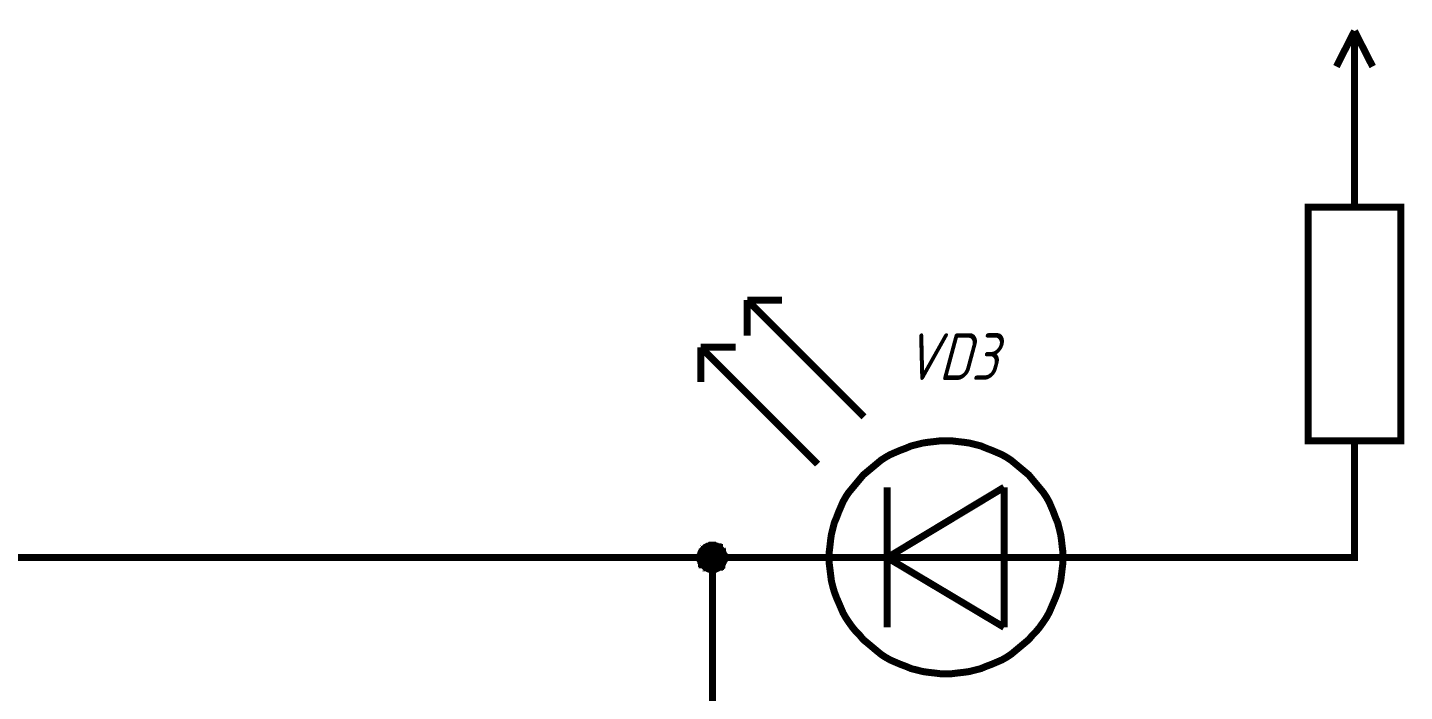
# Paper-space layout 'Layout1' of a CAD drawing. Extents: x -1 to 840, y -1 to 593.
# Drawn here: x 698.9 to 757.8, y 500.2 to 528.7 of the extents above; entities that cross this region are included whole.
import ezdxf

# ---------------------------------------------------------------- set-up
doc = ezdxf.new("R2010")
doc.units = 0
doc.header["$MEASUREMENT"] = 0
doc.layers.add('Sheet', color=255, linetype='CONTINUOUS')
doc.styles.add('GOST type A0', font='', dxfattribs={"oblique": 15, "height": 3.5})
doc.styles.get('GOST type A0').set_extended_font_data('GOST type A')

psp = doc.layouts.get("Layout1")

# ---------------------------------------------------------------- linework, layer by layer
at = {"layer": 'Sheet', "color": 7}
for points, const_width in [([(755.667, 528.53), (754.891, 527.007)], 0.3), ([(755.667, 528.53), (756.444, 527.007)], 0.3), ([(755.667, 525.982), (755.667, 528.53)], 0.3), ([(755.667, 523.497), (755.667, 525.982)], 0.3), ([(755.667, 520.98), (755.667, 523.497)], 0.3), ([(734.674, 512.002), (729.673, 517.004)], 0.3), ([(729.673, 517.004), (731.164, 517.004)], 0.3), ([(729.673, 517.004), (729.673, 515.481)], 0.3), ([(727.686, 514.984), (729.177, 514.984)], 0.3), ([(727.686, 514.984), (727.686, 513.493)], 0.3), ([(732.686, 509.983), (727.686, 514.984)], 0.3), ([(733.183, 505.975), (733.183, 506.223), (733.214, 506.472), (733.245, 506.752), (733.276, 506.969), (733.338, 507.218), (733.4, 507.466), (733.493, 507.684), (733.587, 507.932), (733.68, 508.15), (733.773, 508.367), (733.897, 508.585), (734.021, 508.771), (734.177, 508.957), (734.332, 509.144), (734.487, 509.33), (734.642, 509.517), (734.829, 509.672), (735.015, 509.827), (735.201, 509.983), (735.388, 510.138), (735.574, 510.262), (735.792, 510.386), (736.009, 510.48), (736.226, 510.573), (736.475, 510.666), (736.692, 510.759), (736.941, 510.821), (737.189, 510.883), (737.406, 510.915), (737.686, 510.946), (737.934, 510.977), (738.183, 510.977)], 0.3), ([(738.183, 510.977), (737.934, 510.977), (737.686, 510.946), (737.406, 510.915), (737.189, 510.883), (736.941, 510.821), (736.692, 510.759), (736.475, 510.666), (736.226, 510.573), (736.009, 510.48), (735.792, 510.386), (735.574, 510.262), (735.388, 510.138), (735.201, 509.983), (735.015, 509.827), (734.829, 509.672), (734.642, 509.517), (734.487, 509.33), (734.332, 509.144), (734.177, 508.957), (734.021, 508.771), (733.897, 508.585), (733.773, 508.367), (733.68, 508.15), (733.587, 507.932), (733.493, 507.684), (733.4, 507.466), (733.338, 507.218), (733.276, 506.969), (733.245, 506.752), (733.214, 506.472), (733.183, 506.223), (733.183, 505.975)], 0.3), ([(738.183, 510.977), (738.431, 510.977), (738.68, 510.946), (738.959, 510.915), (739.177, 510.883), (739.425, 510.821), (739.674, 510.759), (739.891, 510.666), (740.139, 510.573), (740.357, 510.48), (740.574, 510.386), (740.792, 510.262), (740.978, 510.138), (741.164, 509.983), (741.351, 509.827), (741.537, 509.672), (741.723, 509.517), (741.879, 509.33), (742.034, 509.144), (742.189, 508.957), (742.344, 508.771), (742.469, 508.585), (742.593, 508.367), (742.686, 508.15), (742.779, 507.932), (742.872, 507.684), (742.965, 507.466), (743.028, 507.218), (743.09, 506.969), (743.121, 506.752), (743.152, 506.472), (743.183, 506.223), (743.183, 505.975)], 0.3), ([(743.183, 505.975), (743.183, 506.223), (743.152, 506.472), (743.121, 506.752), (743.09, 506.969), (743.028, 507.218), (742.965, 507.466), (742.872, 507.684), (742.779, 507.932), (742.686, 508.15), (742.593, 508.367), (742.469, 508.585), (742.344, 508.771), (742.189, 508.957), (742.034, 509.144), (741.879, 509.33), (741.723, 509.517), (741.537, 509.672), (741.351, 509.827), (741.164, 509.983), (740.978, 510.138), (740.792, 510.262), (740.574, 510.386), (740.357, 510.48), (740.139, 510.573), (739.891, 510.666), (739.674, 510.759), (739.425, 510.821), (739.177, 510.883), (738.959, 510.915), (738.68, 510.946), (738.431, 510.977), (738.183, 510.977)], 0.3), ([(755.667, 510.977), (755.667, 508.491)], 0.3), ([(735.667, 505.975), (740.667, 508.988)], 0.3), ([(735.667, 508.988), (735.667, 502.992)], 0.3), ([(740.667, 508.988), (740.667, 502.992)], 0.3), ([(745.667, 505.975), (755.667, 505.975), (755.667, 508.491)], 0.3), ([(727.655, 505.975), (727.655, 506.006), (727.655, 506.037), (727.655, 506.037), (727.655, 506.068), (727.686, 506.099), (727.686, 506.13), (727.686, 506.161), (727.686, 506.161), (727.717, 506.192), (727.717, 506.223), (727.748, 506.255), (727.748, 506.255), (727.748, 506.286), (727.779, 506.317), (727.81, 506.317), (727.81, 506.348), (727.841, 506.348), (727.841, 506.379), (727.872, 506.41), (727.903, 506.41), (727.903, 506.41), (727.934, 506.441), (727.965, 506.441), (727.996, 506.472), (727.996, 506.472), (728.027, 506.472), (728.059, 506.472), (728.09, 506.503), (728.121, 506.503), (728.121, 506.503), (728.152, 506.503), (728.183, 506.503)], 0.3), ([(727.655, 505.975), (727.655, 506.006), (727.655, 506.037), (727.655, 506.037), (727.655, 506.068), (727.686, 506.099), (727.686, 506.13), (727.686, 506.161), (727.686, 506.161), (727.717, 506.192), (727.717, 506.223), (727.748, 506.255), (727.748, 506.255), (727.748, 506.286), (727.779, 506.317), (727.81, 506.317), (727.81, 506.348), (727.841, 506.348), (727.841, 506.379), (727.872, 506.41), (727.903, 506.41), (727.903, 506.41), (727.934, 506.441), (727.965, 506.441), (727.996, 506.472), (727.996, 506.472), (728.027, 506.472), (728.059, 506.472), (728.09, 506.503), (728.121, 506.503), (728.121, 506.503), (728.152, 506.503), (728.183, 506.503)], 0.3), ([(727.655, 505.975), (727.655, 506.006), (727.655, 506.037), (727.655, 506.037), (727.655, 506.068), (727.686, 506.099), (727.686, 506.13), (727.686, 506.161), (727.686, 506.161), (727.717, 506.192), (727.717, 506.223), (727.748, 506.255), (727.748, 506.255), (727.748, 506.286), (727.779, 506.317), (727.81, 506.317), (727.81, 506.348), (727.841, 506.348), (727.841, 506.379), (727.872, 506.41), (727.903, 506.41), (727.903, 506.41), (727.934, 506.441), (727.965, 506.441), (727.996, 506.472), (727.996, 506.472), (728.027, 506.472), (728.059, 506.472), (728.09, 506.503), (728.121, 506.503), (728.121, 506.503), (728.152, 506.503), (728.183, 506.503)], 0.3), ([(727.655, 505.975), (727.655, 506.006), (727.655, 506.037), (727.655, 506.037), (727.655, 506.068), (727.686, 506.099), (727.686, 506.13), (727.686, 506.161), (727.686, 506.161), (727.717, 506.192), (727.717, 506.223), (727.748, 506.255), (727.748, 506.255), (727.748, 506.286), (727.779, 506.317), (727.81, 506.317), (727.81, 506.348), (727.841, 506.348), (727.841, 506.379), (727.872, 506.41), (727.903, 506.41), (727.903, 506.41), (727.934, 506.441), (727.965, 506.441), (727.996, 506.472), (727.996, 506.472), (728.027, 506.472), (728.059, 506.472), (728.09, 506.503), (728.121, 506.503), (728.121, 506.503), (728.152, 506.503), (728.183, 506.503)], 0.3), ([(727.655, 505.975), (727.655, 506.006), (727.655, 506.037), (727.655, 506.037), (727.655, 506.068), (727.686, 506.099), (727.686, 506.13), (727.686, 506.161), (727.686, 506.161), (727.717, 506.192), (727.717, 506.223), (727.748, 506.255), (727.748, 506.255), (727.748, 506.286), (727.779, 506.317), (727.81, 506.317), (727.81, 506.348), (727.841, 506.348), (727.841, 506.379), (727.872, 506.41), (727.903, 506.41), (727.903, 506.41), (727.934, 506.441), (727.965, 506.441), (727.996, 506.472), (727.996, 506.472), (728.027, 506.472), (728.059, 506.472), (728.09, 506.503), (728.121, 506.503), (728.121, 506.503), (728.152, 506.503), (728.183, 506.503)], 0.0991), ([(727.655, 505.975), (727.655, 506.006), (727.655, 506.037), (727.655, 506.037), (727.655, 506.068), (727.686, 506.099), (727.686, 506.13), (727.686, 506.161), (727.686, 506.161), (727.717, 506.192), (727.717, 506.223), (727.748, 506.255), (727.748, 506.255), (727.748, 506.286), (727.779, 506.317), (727.81, 506.317), (727.81, 506.348), (727.841, 506.348), (727.841, 506.379), (727.872, 506.41), (727.903, 506.41), (727.903, 506.41), (727.934, 506.441), (727.965, 506.441), (727.996, 506.472), (727.996, 506.472), (728.027, 506.472), (728.059, 506.472), (728.09, 506.503), (728.121, 506.503), (728.121, 506.503), (728.152, 506.503), (728.183, 506.503)], 0.0991), ([(727.655, 505.975), (727.655, 506.006), (727.655, 506.037), (727.655, 506.037), (727.655, 506.068), (727.686, 506.099), (727.686, 506.13), (727.686, 506.161), (727.686, 506.161), (727.717, 506.192), (727.717, 506.223), (727.748, 506.255), (727.748, 506.255), (727.748, 506.286), (727.779, 506.317), (727.81, 506.317), (727.81, 506.348), (727.841, 506.348), (727.841, 506.379), (727.872, 506.41), (727.903, 506.41), (727.903, 506.41), (727.934, 506.441), (727.965, 506.441), (727.996, 506.472), (727.996, 506.472), (728.027, 506.472), (728.059, 506.472), (728.09, 506.503), (728.121, 506.503), (728.121, 506.503), (728.152, 506.503), (728.183, 506.503)], 0.0991), ([(727.655, 505.975), (727.655, 506.006), (727.655, 506.037), (727.655, 506.037), (727.655, 506.068), (727.686, 506.099), (727.686, 506.13), (727.686, 506.161), (727.686, 506.161), (727.717, 506.192), (727.717, 506.223), (727.748, 506.255), (727.748, 506.255), (727.748, 506.286), (727.779, 506.317), (727.81, 506.317), (727.81, 506.348), (727.841, 506.348), (727.841, 506.379), (727.872, 506.41), (727.903, 506.41), (727.903, 506.41), (727.934, 506.441), (727.965, 506.441), (727.996, 506.472), (727.996, 506.472), (728.027, 506.472), (728.059, 506.472), (728.09, 506.503), (728.121, 506.503), (728.121, 506.503), (728.152, 506.503), (728.183, 506.503)], 0.0991), ([(728.183, 506.503), (728.183, 506.503)], 0.3), ([(728.183, 506.503), (728.214, 506.503), (728.245, 506.503), (728.245, 506.503), (728.276, 506.503), (728.307, 506.472), (728.338, 506.472), (728.369, 506.472), (728.369, 506.472), (728.4, 506.441), (728.431, 506.441), (728.431, 506.41), (728.462, 506.41), (728.493, 506.41), (728.493, 506.379), (728.524, 506.348), (728.524, 506.348), (728.555, 506.317), (728.555, 506.317), (728.586, 506.286), (728.586, 506.255), (728.618, 506.255), (728.618, 506.223), (728.618, 506.192), (728.649, 506.161), (728.649, 506.161), (728.649, 506.13), (728.68, 506.099), (728.68, 506.068), (728.68, 506.037), (728.68, 506.037), (728.68, 506.006), (728.68, 505.975)], 0.3), ([(728.183, 506.503), (728.183, 506.503)], 0.3), ([(728.183, 506.503), (728.214, 506.503), (728.245, 506.503), (728.245, 506.503), (728.276, 506.503), (728.307, 506.472), (728.338, 506.472), (728.369, 506.472), (728.369, 506.472), (728.4, 506.441), (728.431, 506.441), (728.431, 506.41), (728.462, 506.41), (728.493, 506.41), (728.493, 506.379), (728.524, 506.348), (728.524, 506.348), (728.555, 506.317), (728.555, 506.317), (728.586, 506.286), (728.586, 506.255), (728.618, 506.255), (728.618, 506.223), (728.618, 506.192), (728.649, 506.161), (728.649, 506.161), (728.649, 506.13), (728.68, 506.099), (728.68, 506.068), (728.68, 506.037), (728.68, 506.037), (728.68, 506.006), (728.68, 505.975)], 0.3), ([(728.183, 506.503), (728.183, 506.503)], 0.3), ([(728.183, 506.503), (728.214, 506.503), (728.245, 506.503), (728.245, 506.503), (728.276, 506.503), (728.307, 506.472), (728.338, 506.472), (728.369, 506.472), (728.369, 506.472), (728.4, 506.441), (728.431, 506.441), (728.431, 506.41), (728.462, 506.41), (728.493, 506.41), (728.493, 506.379), (728.524, 506.348), (728.524, 506.348), (728.555, 506.317), (728.555, 506.317), (728.586, 506.286), (728.586, 506.255), (728.618, 506.255), (728.618, 506.223), (728.618, 506.192), (728.649, 506.161), (728.649, 506.161), (728.649, 506.13), (728.68, 506.099), (728.68, 506.068), (728.68, 506.037), (728.68, 506.037), (728.68, 506.006), (728.68, 505.975)], 0.3), ([(728.183, 506.503), (728.183, 506.503)], 0.3), ([(728.183, 506.503), (728.214, 506.503), (728.245, 506.503), (728.245, 506.503), (728.276, 506.503), (728.307, 506.472), (728.338, 506.472), (728.369, 506.472), (728.369, 506.472), (728.4, 506.441), (728.431, 506.441), (728.431, 506.41), (728.462, 506.41), (728.493, 506.41), (728.493, 506.379), (728.524, 506.348), (728.524, 506.348), (728.555, 506.317), (728.555, 506.317), (728.586, 506.286), (728.586, 506.255), (728.618, 506.255), (728.618, 506.223), (728.618, 506.192), (728.649, 506.161), (728.649, 506.161), (728.649, 506.13), (728.68, 506.099), (728.68, 506.068), (728.68, 506.037), (728.68, 506.037), (728.68, 506.006), (728.68, 505.975)], 0.3), ([(728.183, 506.503), (728.183, 506.503)], 0.0991), ([(728.183, 506.503), (728.214, 506.503), (728.245, 506.503), (728.245, 506.503), (728.276, 506.503), (728.307, 506.472), (728.338, 506.472), (728.369, 506.472), (728.369, 506.472), (728.4, 506.441), (728.431, 506.441), (728.431, 506.41), (728.462, 506.41), (728.493, 506.41), (728.493, 506.379), (728.524, 506.348), (728.524, 506.348), (728.555, 506.317), (728.555, 506.317), (728.586, 506.286), (728.586, 506.255), (728.618, 506.255), (728.618, 506.223), (728.618, 506.192), (728.649, 506.161), (728.649, 506.161), (728.649, 506.13), (728.68, 506.099), (728.68, 506.068), (728.68, 506.037), (728.68, 506.037), (728.68, 506.006), (728.68, 505.975)], 0.0991), ([(728.183, 506.503), (728.183, 506.503)], 0.0991), ([(728.183, 506.503), (728.214, 506.503), (728.245, 506.503), (728.245, 506.503), (728.276, 506.503), (728.307, 506.472), (728.338, 506.472), (728.369, 506.472), (728.369, 506.472), (728.4, 506.441), (728.431, 506.441), (728.431, 506.41), (728.462, 506.41), (728.493, 506.41), (728.493, 506.379), (728.524, 506.348), (728.524, 506.348), (728.555, 506.317), (728.555, 506.317), (728.586, 506.286), (728.586, 506.255), (728.618, 506.255), (728.618, 506.223), (728.618, 506.192), (728.649, 506.161), (728.649, 506.161), (728.649, 506.13), (728.68, 506.099), (728.68, 506.068), (728.68, 506.037), (728.68, 506.037), (728.68, 506.006), (728.68, 505.975)], 0.0991), ([(728.183, 506.503), (728.183, 506.503)], 0.0991), ([(728.183, 506.503), (728.214, 506.503), (728.245, 506.503), (728.245, 506.503), (728.276, 506.503), (728.307, 506.472), (728.338, 506.472), (728.369, 506.472), (728.369, 506.472), (728.4, 506.441), (728.431, 506.441), (728.431, 506.41), (728.462, 506.41), (728.493, 506.41), (728.493, 506.379), (728.524, 506.348), (728.524, 506.348), (728.555, 506.317), (728.555, 506.317), (728.586, 506.286), (728.586, 506.255), (728.618, 506.255), (728.618, 506.223), (728.618, 506.192), (728.649, 506.161), (728.649, 506.161), (728.649, 506.13), (728.68, 506.099), (728.68, 506.068), (728.68, 506.037), (728.68, 506.037), (728.68, 506.006), (728.68, 505.975)], 0.0991), ([(728.183, 506.503), (728.183, 506.503)], 0.0991), ([(728.183, 506.503), (728.214, 506.503), (728.245, 506.503), (728.245, 506.503), (728.276, 506.503), (728.307, 506.472), (728.338, 506.472), (728.369, 506.472), (728.369, 506.472), (728.4, 506.441), (728.431, 506.441), (728.431, 506.41), (728.462, 506.41), (728.493, 506.41), (728.493, 506.379), (728.524, 506.348), (728.524, 506.348), (728.555, 506.317), (728.555, 506.317), (728.586, 506.286), (728.586, 506.255), (728.618, 506.255), (728.618, 506.223), (728.618, 506.192), (728.649, 506.161), (728.649, 506.161), (728.649, 506.13), (728.68, 506.099), (728.68, 506.068), (728.68, 506.037), (728.68, 506.037), (728.68, 506.006), (728.68, 505.975)], 0.0991), ([(728.183, 505.975), (475.759, 505.975), (475.759, 310.999), (358.304, 310.999), (358.304, 310.999)], 0.3), ([(728.183, 505.478), (728.152, 505.478), (728.121, 505.478), (728.121, 505.478), (728.09, 505.478), (728.059, 505.478), (728.027, 505.509), (727.996, 505.509), (727.996, 505.509), (727.965, 505.54), (727.934, 505.54), (727.903, 505.54), (727.903, 505.571), (727.872, 505.571), (727.841, 505.602), (727.841, 505.602), (727.81, 505.633), (727.81, 505.633), (727.779, 505.664), (727.748, 505.664), (727.748, 505.695), (727.748, 505.726), (727.717, 505.726), (727.717, 505.757), (727.686, 505.789), (727.686, 505.789), (727.686, 505.82), (727.686, 505.851), (727.655, 505.882), (727.655, 505.913), (727.655, 505.913), (727.655, 505.944), (727.655, 505.975)], 0.3), ([(727.655, 505.975), (727.655, 505.975)], 0.3), ([(728.183, 505.478), (728.152, 505.478), (728.121, 505.478), (728.121, 505.478), (728.09, 505.478), (728.059, 505.478), (728.027, 505.509), (727.996, 505.509), (727.996, 505.509), (727.965, 505.54), (727.934, 505.54), (727.903, 505.54), (727.903, 505.571), (727.872, 505.571), (727.841, 505.602), (727.841, 505.602), (727.81, 505.633), (727.81, 505.633), (727.779, 505.664), (727.748, 505.664), (727.748, 505.695), (727.748, 505.726), (727.717, 505.726), (727.717, 505.757), (727.686, 505.789), (727.686, 505.789), (727.686, 505.82), (727.686, 505.851), (727.655, 505.882), (727.655, 505.913), (727.655, 505.913), (727.655, 505.944), (727.655, 505.975)], 0.3), ([(727.655, 505.975), (727.655, 505.975)], 0.3), ([(728.183, 505.478), (728.152, 505.478), (728.121, 505.478), (728.121, 505.478), (728.09, 505.478), (728.059, 505.478), (728.027, 505.509), (727.996, 505.509), (727.996, 505.509), (727.965, 505.54), (727.934, 505.54), (727.903, 505.54), (727.903, 505.571), (727.872, 505.571), (727.841, 505.602), (727.841, 505.602), (727.81, 505.633), (727.81, 505.633), (727.779, 505.664), (727.748, 505.664), (727.748, 505.695), (727.748, 505.726), (727.717, 505.726), (727.717, 505.757), (727.686, 505.789), (727.686, 505.789), (727.686, 505.82), (727.686, 505.851), (727.655, 505.882), (727.655, 505.913), (727.655, 505.913), (727.655, 505.944), (727.655, 505.975)], 0.3), ([(727.655, 505.975), (727.655, 505.975)], 0.3), ([(728.183, 505.478), (728.152, 505.478), (728.121, 505.478), (728.121, 505.478), (728.09, 505.478), (728.059, 505.478), (728.027, 505.509), (727.996, 505.509), (727.996, 505.509), (727.965, 505.54), (727.934, 505.54), (727.903, 505.54), (727.903, 505.571), (727.872, 505.571), (727.841, 505.602), (727.841, 505.602), (727.81, 505.633), (727.81, 505.633), (727.779, 505.664), (727.748, 505.664), (727.748, 505.695), (727.748, 505.726), (727.717, 505.726), (727.717, 505.757), (727.686, 505.789), (727.686, 505.789), (727.686, 505.82), (727.686, 505.851), (727.655, 505.882), (727.655, 505.913), (727.655, 505.913), (727.655, 505.944), (727.655, 505.975)], 0.3), ([(727.655, 505.975), (727.655, 505.975)], 0.3), ([(728.183, 505.478), (728.152, 505.478), (728.121, 505.478), (728.121, 505.478), (728.09, 505.478), (728.059, 505.478), (728.027, 505.509), (727.996, 505.509), (727.996, 505.509), (727.965, 505.54), (727.934, 505.54), (727.903, 505.54), (727.903, 505.571), (727.872, 505.571), (727.841, 505.602), (727.841, 505.602), (727.81, 505.633), (727.81, 505.633), (727.779, 505.664), (727.748, 505.664), (727.748, 505.695), (727.748, 505.726), (727.717, 505.726), (727.717, 505.757), (727.686, 505.789), (727.686, 505.789), (727.686, 505.82), (727.686, 505.851), (727.655, 505.882), (727.655, 505.913), (727.655, 505.913), (727.655, 505.944), (727.655, 505.975)], 0.0991), ([(727.655, 505.975), (727.655, 505.975)], 0.0991), ([(728.183, 505.478), (728.152, 505.478), (728.121, 505.478), (728.121, 505.478), (728.09, 505.478), (728.059, 505.478), (728.027, 505.509), (727.996, 505.509), (727.996, 505.509), (727.965, 505.54), (727.934, 505.54), (727.903, 505.54), (727.903, 505.571), (727.872, 505.571), (727.841, 505.602), (727.841, 505.602), (727.81, 505.633), (727.81, 505.633), (727.779, 505.664), (727.748, 505.664), (727.748, 505.695), (727.748, 505.726), (727.717, 505.726), (727.717, 505.757), (727.686, 505.789), (727.686, 505.789), (727.686, 505.82), (727.686, 505.851), (727.655, 505.882), (727.655, 505.913), (727.655, 505.913), (727.655, 505.944), (727.655, 505.975)], 0.0991), ([(727.655, 505.975), (727.655, 505.975)], 0.0991), ([(728.183, 505.478), (728.152, 505.478), (728.121, 505.478), (728.121, 505.478), (728.09, 505.478), (728.059, 505.478), (728.027, 505.509), (727.996, 505.509), (727.996, 505.509), (727.965, 505.54), (727.934, 505.54), (727.903, 505.54), (727.903, 505.571), (727.872, 505.571), (727.841, 505.602), (727.841, 505.602), (727.81, 505.633), (727.81, 505.633), (727.779, 505.664), (727.748, 505.664), (727.748, 505.695), (727.748, 505.726), (727.717, 505.726), (727.717, 505.757), (727.686, 505.789), (727.686, 505.789), (727.686, 505.82), (727.686, 505.851), (727.655, 505.882), (727.655, 505.913), (727.655, 505.913), (727.655, 505.944), (727.655, 505.975)], 0.0991), ([(727.655, 505.975), (727.655, 505.975)], 0.0991), ([(728.183, 505.478), (728.152, 505.478), (728.121, 505.478), (728.121, 505.478), (728.09, 505.478), (728.059, 505.478), (728.027, 505.509), (727.996, 505.509), (727.996, 505.509), (727.965, 505.54), (727.934, 505.54), (727.903, 505.54), (727.903, 505.571), (727.872, 505.571), (727.841, 505.602), (727.841, 505.602), (727.81, 505.633), (727.81, 505.633), (727.779, 505.664), (727.748, 505.664), (727.748, 505.695), (727.748, 505.726), (727.717, 505.726), (727.717, 505.757), (727.686, 505.789), (727.686, 505.789), (727.686, 505.82), (727.686, 505.851), (727.655, 505.882), (727.655, 505.913), (727.655, 505.913), (727.655, 505.944), (727.655, 505.975)], 0.0991), ([(727.655, 505.975), (727.655, 505.975)], 0.0991), ([(728.68, 505.975), (728.68, 505.944), (728.68, 505.913), (728.68, 505.913), (728.68, 505.882), (728.68, 505.851), (728.649, 505.82), (728.649, 505.789), (728.649, 505.789), (728.618, 505.757), (728.618, 505.726), (728.618, 505.726), (728.586, 505.695), (728.586, 505.664), (728.555, 505.664), (728.555, 505.633), (728.524, 505.633), (728.524, 505.602), (728.493, 505.602), (728.493, 505.571), (728.462, 505.571), (728.431, 505.54), (728.431, 505.54), (728.4, 505.54), (728.369, 505.509), (728.369, 505.509), (728.338, 505.509), (728.307, 505.478), (728.276, 505.478), (728.245, 505.478), (728.245, 505.478), (728.214, 505.478), (728.183, 505.478)], 0.3), ([(728.183, 501.004), (728.183, 505.975), (728.183, 505.975), (730.667, 505.975)], 0.3), ([(728.68, 505.975), (728.68, 505.944), (728.68, 505.913), (728.68, 505.913), (728.68, 505.882), (728.68, 505.851), (728.649, 505.82), (728.649, 505.789), (728.649, 505.789), (728.618, 505.757), (728.618, 505.726), (728.618, 505.726), (728.586, 505.695), (728.586, 505.664), (728.555, 505.664), (728.555, 505.633), (728.524, 505.633), (728.524, 505.602), (728.493, 505.602), (728.493, 505.571), (728.462, 505.571), (728.431, 505.54), (728.431, 505.54), (728.4, 505.54), (728.369, 505.509), (728.369, 505.509), (728.338, 505.509), (728.307, 505.478), (728.276, 505.478), (728.245, 505.478), (728.245, 505.478), (728.214, 505.478), (728.183, 505.478)], 0.3), ([(728.68, 505.975), (728.68, 505.944), (728.68, 505.913), (728.68, 505.913), (728.68, 505.882), (728.68, 505.851), (728.649, 505.82), (728.649, 505.789), (728.649, 505.789), (728.618, 505.757), (728.618, 505.726), (728.618, 505.726), (728.586, 505.695), (728.586, 505.664), (728.555, 505.664), (728.555, 505.633), (728.524, 505.633), (728.524, 505.602), (728.493, 505.602), (728.493, 505.571), (728.462, 505.571), (728.431, 505.54), (728.431, 505.54), (728.4, 505.54), (728.369, 505.509), (728.369, 505.509), (728.338, 505.509), (728.307, 505.478), (728.276, 505.478), (728.245, 505.478), (728.245, 505.478), (728.214, 505.478), (728.183, 505.478)], 0.3), ([(728.68, 505.975), (728.68, 505.944), (728.68, 505.913), (728.68, 505.913), (728.68, 505.882), (728.68, 505.851), (728.649, 505.82), (728.649, 505.789), (728.649, 505.789), (728.618, 505.757), (728.618, 505.726), (728.618, 505.726), (728.586, 505.695), (728.586, 505.664), (728.555, 505.664), (728.555, 505.633), (728.524, 505.633), (728.524, 505.602), (728.493, 505.602), (728.493, 505.571), (728.462, 505.571), (728.431, 505.54), (728.431, 505.54), (728.4, 505.54), (728.369, 505.509), (728.369, 505.509), (728.338, 505.509), (728.307, 505.478), (728.276, 505.478), (728.245, 505.478), (728.245, 505.478), (728.214, 505.478), (728.183, 505.478)], 0.3), ([(728.68, 505.975), (728.68, 505.944), (728.68, 505.913), (728.68, 505.913), (728.68, 505.882), (728.68, 505.851), (728.649, 505.82), (728.649, 505.789), (728.649, 505.789), (728.618, 505.757), (728.618, 505.726), (728.618, 505.726), (728.586, 505.695), (728.586, 505.664), (728.555, 505.664), (728.555, 505.633), (728.524, 505.633), (728.524, 505.602), (728.493, 505.602), (728.493, 505.571), (728.462, 505.571), (728.431, 505.54), (728.431, 505.54), (728.4, 505.54), (728.369, 505.509), (728.369, 505.509), (728.338, 505.509), (728.307, 505.478), (728.276, 505.478), (728.245, 505.478), (728.245, 505.478), (728.214, 505.478), (728.183, 505.478)], 0.0991), ([(728.68, 505.975), (728.68, 505.944), (728.68, 505.913), (728.68, 505.913), (728.68, 505.882), (728.68, 505.851), (728.649, 505.82), (728.649, 505.789), (728.649, 505.789), (728.618, 505.757), (728.618, 505.726), (728.618, 505.726), (728.586, 505.695), (728.586, 505.664), (728.555, 505.664), (728.555, 505.633), (728.524, 505.633), (728.524, 505.602), (728.493, 505.602), (728.493, 505.571), (728.462, 505.571), (728.431, 505.54), (728.431, 505.54), (728.4, 505.54), (728.369, 505.509), (728.369, 505.509), (728.338, 505.509), (728.307, 505.478), (728.276, 505.478), (728.245, 505.478), (728.245, 505.478), (728.214, 505.478), (728.183, 505.478)], 0.0991), ([(728.68, 505.975), (728.68, 505.944), (728.68, 505.913), (728.68, 505.913), (728.68, 505.882), (728.68, 505.851), (728.649, 505.82), (728.649, 505.789), (728.649, 505.789), (728.618, 505.757), (728.618, 505.726), (728.618, 505.726), (728.586, 505.695), (728.586, 505.664), (728.555, 505.664), (728.555, 505.633), (728.524, 505.633), (728.524, 505.602), (728.493, 505.602), (728.493, 505.571), (728.462, 505.571), (728.431, 505.54), (728.431, 505.54), (728.4, 505.54), (728.369, 505.509), (728.369, 505.509), (728.338, 505.509), (728.307, 505.478), (728.276, 505.478), (728.245, 505.478), (728.245, 505.478), (728.214, 505.478), (728.183, 505.478)], 0.0991), ([(728.68, 505.975), (728.68, 505.944), (728.68, 505.913), (728.68, 505.913), (728.68, 505.882), (728.68, 505.851), (728.649, 505.82), (728.649, 505.789), (728.649, 505.789), (728.618, 505.757), (728.618, 505.726), (728.618, 505.726), (728.586, 505.695), (728.586, 505.664), (728.555, 505.664), (728.555, 505.633), (728.524, 505.633), (728.524, 505.602), (728.493, 505.602), (728.493, 505.571), (728.462, 505.571), (728.431, 505.54), (728.431, 505.54), (728.4, 505.54), (728.369, 505.509), (728.369, 505.509), (728.338, 505.509), (728.307, 505.478), (728.276, 505.478), (728.245, 505.478), (728.245, 505.478), (728.214, 505.478), (728.183, 505.478)], 0.0991), ([(728.68, 505.975), (728.68, 505.975), (728.68, 505.975), (728.68, 505.975), (728.68, 505.975), (728.68, 505.975), (728.68, 505.975), (728.68, 505.975), (728.68, 505.975), (728.68, 505.975), (728.68, 505.975), (728.68, 505.975), (728.68, 505.975), (728.68, 505.975), (728.68, 505.975), (728.68, 505.975), (728.68, 505.975), (728.68, 505.975), (728.68, 505.975), (728.68, 505.975), (728.68, 505.975), (728.68, 505.975), (728.68, 505.975), (728.68, 505.975), (728.68, 505.975), (728.68, 505.975), (728.68, 505.975), (728.68, 505.975), (728.68, 505.975), (728.68, 505.975), (728.68, 505.975), (728.68, 505.975), (728.68, 505.975)], 0.3), ([(728.68, 505.975), (728.68, 505.975)], 0.3), ([(728.68, 505.975), (728.68, 505.975), (728.68, 505.975), (728.68, 505.975), (728.68, 505.975), (728.68, 505.975), (728.68, 505.975), (728.68, 505.975), (728.68, 505.975), (728.68, 505.975), (728.68, 505.975), (728.68, 505.975), (728.68, 505.975), (728.68, 505.975), (728.68, 505.975), (728.68, 505.975), (728.68, 505.975), (728.68, 505.975), (728.68, 505.975), (728.68, 505.975), (728.68, 505.975), (728.68, 505.975), (728.68, 505.975), (728.68, 505.975), (728.68, 505.975), (728.68, 505.975), (728.68, 505.975), (728.68, 505.975), (728.68, 505.975), (728.68, 505.975), (728.68, 505.975), (728.68, 505.975), (728.68, 505.975)], 0.3), ([(728.68, 505.975), (728.68, 505.975)], 0.3), ([(728.68, 505.975), (728.68, 505.975), (728.68, 505.975), (728.68, 505.975), (728.68, 505.975), (728.68, 505.975), (728.68, 505.975), (728.68, 505.975), (728.68, 505.975), (728.68, 505.975), (728.68, 505.975), (728.68, 505.975), (728.68, 505.975), (728.68, 505.975), (728.68, 505.975), (728.68, 505.975), (728.68, 505.975), (728.68, 505.975), (728.68, 505.975), (728.68, 505.975), (728.68, 505.975), (728.68, 505.975), (728.68, 505.975), (728.68, 505.975), (728.68, 505.975), (728.68, 505.975), (728.68, 505.975), (728.68, 505.975), (728.68, 505.975), (728.68, 505.975), (728.68, 505.975), (728.68, 505.975), (728.68, 505.975)], 0.3), ([(728.68, 505.975), (728.68, 505.975)], 0.3), ([(728.68, 505.975), (728.68, 505.975), (728.68, 505.975), (728.68, 505.975), (728.68, 505.975), (728.68, 505.975), (728.68, 505.975), (728.68, 505.975), (728.68, 505.975), (728.68, 505.975), (728.68, 505.975), (728.68, 505.975), (728.68, 505.975), (728.68, 505.975), (728.68, 505.975), (728.68, 505.975), (728.68, 505.975), (728.68, 505.975), (728.68, 505.975), (728.68, 505.975), (728.68, 505.975), (728.68, 505.975), (728.68, 505.975), (728.68, 505.975), (728.68, 505.975), (728.68, 505.975), (728.68, 505.975), (728.68, 505.975), (728.68, 505.975), (728.68, 505.975), (728.68, 505.975), (728.68, 505.975), (728.68, 505.975)], 0.3), ([(728.68, 505.975), (728.68, 505.975)], 0.3), ([(728.68, 505.975), (728.68, 505.975), (728.68, 505.975), (728.68, 505.975), (728.68, 505.975), (728.68, 505.975), (728.68, 505.975), (728.68, 505.975), (728.68, 505.975), (728.68, 505.975), (728.68, 505.975), (728.68, 505.975), (728.68, 505.975), (728.68, 505.975), (728.68, 505.975), (728.68, 505.975), (728.68, 505.975), (728.68, 505.975), (728.68, 505.975), (728.68, 505.975), (728.68, 505.975), (728.68, 505.975), (728.68, 505.975), (728.68, 505.975), (728.68, 505.975), (728.68, 505.975), (728.68, 505.975), (728.68, 505.975), (728.68, 505.975), (728.68, 505.975), (728.68, 505.975), (728.68, 505.975), (728.68, 505.975)], 0.0991), ([(728.68, 505.975), (728.68, 505.975)], 0.0991), ([(728.68, 505.975), (728.68, 505.975), (728.68, 505.975), (728.68, 505.975), (728.68, 505.975), (728.68, 505.975), (728.68, 505.975), (728.68, 505.975), (728.68, 505.975), (728.68, 505.975), (728.68, 505.975), (728.68, 505.975), (728.68, 505.975), (728.68, 505.975), (728.68, 505.975), (728.68, 505.975), (728.68, 505.975), (728.68, 505.975), (728.68, 505.975), (728.68, 505.975), (728.68, 505.975), (728.68, 505.975), (728.68, 505.975), (728.68, 505.975), (728.68, 505.975), (728.68, 505.975), (728.68, 505.975), (728.68, 505.975), (728.68, 505.975), (728.68, 505.975), (728.68, 505.975), (728.68, 505.975), (728.68, 505.975)], 0.0991), ([(728.68, 505.975), (728.68, 505.975)], 0.0991), ([(728.68, 505.975), (728.68, 505.975), (728.68, 505.975), (728.68, 505.975), (728.68, 505.975), (728.68, 505.975), (728.68, 505.975), (728.68, 505.975), (728.68, 505.975), (728.68, 505.975), (728.68, 505.975), (728.68, 505.975), (728.68, 505.975), (728.68, 505.975), (728.68, 505.975), (728.68, 505.975), (728.68, 505.975), (728.68, 505.975), (728.68, 505.975), (728.68, 505.975), (728.68, 505.975), (728.68, 505.975), (728.68, 505.975), (728.68, 505.975), (728.68, 505.975), (728.68, 505.975), (728.68, 505.975), (728.68, 505.975), (728.68, 505.975), (728.68, 505.975), (728.68, 505.975), (728.68, 505.975), (728.68, 505.975)], 0.0991), ([(728.68, 505.975), (728.68, 505.975)], 0.0991), ([(728.68, 505.975), (728.68, 505.975), (728.68, 505.975), (728.68, 505.975), (728.68, 505.975), (728.68, 505.975), (728.68, 505.975), (728.68, 505.975), (728.68, 505.975), (728.68, 505.975), (728.68, 505.975), (728.68, 505.975), (728.68, 505.975), (728.68, 505.975), (728.68, 505.975), (728.68, 505.975), (728.68, 505.975), (728.68, 505.975), (728.68, 505.975), (728.68, 505.975), (728.68, 505.975), (728.68, 505.975), (728.68, 505.975), (728.68, 505.975), (728.68, 505.975), (728.68, 505.975), (728.68, 505.975), (728.68, 505.975), (728.68, 505.975), (728.68, 505.975), (728.68, 505.975), (728.68, 505.975), (728.68, 505.975)], 0.0991), ([(728.68, 505.975), (728.68, 505.975)], 0.0991), ([(733.183, 505.975), (730.667, 505.975)], 0.3), ([(743.183, 505.975), (733.183, 505.975)], 0.3), ([(738.183, 501.004), (737.934, 501.004), (737.686, 501.035), (737.406, 501.066), (737.189, 501.097), (736.941, 501.16), (736.692, 501.222), (736.475, 501.315), (736.226, 501.408), (736.009, 501.501), (735.792, 501.594), (735.574, 501.719), (735.388, 501.843), (735.201, 501.998), (735.015, 502.154), (734.829, 502.309), (734.642, 502.464), (734.487, 502.651), (734.332, 502.806), (734.177, 502.992), (734.021, 503.21), (733.897, 503.396), (733.773, 503.614), (733.68, 503.831), (733.587, 504.049), (733.493, 504.266), (733.4, 504.515), (733.338, 504.732), (733.276, 504.981), (733.245, 505.229), (733.214, 505.478), (733.183, 505.726), (733.183, 505.975)], 0.3), ([(733.183, 505.975), (733.183, 505.726), (733.214, 505.478), (733.245, 505.229), (733.276, 504.981), (733.338, 504.732), (733.4, 504.515), (733.493, 504.266), (733.587, 504.049), (733.68, 503.831), (733.773, 503.614), (733.897, 503.396), (734.021, 503.21), (734.177, 502.992), (734.332, 502.806), (734.487, 502.651), (734.642, 502.464), (734.829, 502.309), (735.015, 502.154), (735.201, 501.998), (735.388, 501.843), (735.574, 501.719), (735.792, 501.594), (736.009, 501.501), (736.226, 501.408), (736.475, 501.315), (736.692, 501.222), (736.941, 501.16), (737.189, 501.097), (737.406, 501.066), (737.686, 501.035), (737.934, 501.004), (738.183, 501.004)], 0.3), ([(740.667, 502.992), (735.667, 505.975)], 0.3), ([(743.183, 505.975), (743.183, 505.726), (743.152, 505.478), (743.121, 505.229), (743.09, 504.981), (743.028, 504.732), (742.965, 504.515), (742.872, 504.266), (742.779, 504.049), (742.686, 503.831), (742.593, 503.614), (742.469, 503.396), (742.344, 503.21), (742.189, 502.992), (742.034, 502.806), (741.879, 502.651), (741.723, 502.464), (741.537, 502.309), (741.351, 502.154), (741.164, 501.998), (740.978, 501.843), (740.792, 501.719), (740.574, 501.594), (740.357, 501.501), (740.139, 501.408), (739.891, 501.315), (739.674, 501.222), (739.425, 501.16), (739.177, 501.097), (738.959, 501.066), (738.68, 501.035), (738.431, 501.004), (738.183, 501.004)], 0.3), ([(738.183, 501.004), (738.431, 501.004), (738.68, 501.035), (738.959, 501.066), (739.177, 501.097), (739.425, 501.16), (739.674, 501.222), (739.891, 501.315), (740.139, 501.408), (740.357, 501.501), (740.574, 501.594), (740.792, 501.719), (740.978, 501.843), (741.164, 501.998), (741.351, 502.154), (741.537, 502.309), (741.723, 502.464), (741.879, 502.651), (742.034, 502.806), (742.189, 502.992), (742.344, 503.21), (742.469, 503.396), (742.593, 503.614), (742.686, 503.831), (742.779, 504.049), (742.872, 504.266), (742.965, 504.515), (743.028, 504.732), (743.09, 504.981), (743.121, 505.229), (743.152, 505.478), (743.183, 505.726), (743.183, 505.975)], 0.3), ([(743.183, 505.975), (743.183, 505.975), (743.183, 505.975), (743.183, 505.975), (743.183, 505.975), (743.183, 505.975), (743.183, 505.975), (743.183, 505.975), (743.183, 505.975), (743.183, 505.975), (743.183, 505.975), (743.183, 505.975), (743.183, 505.975), (743.183, 505.975), (743.183, 505.975), (743.183, 505.975), (743.183, 505.975), (743.183, 505.975), (743.183, 505.975), (743.183, 505.975), (743.183, 505.975), (743.183, 505.975), (743.183, 505.975), (743.183, 505.975), (743.183, 505.975), (743.183, 505.975), (743.183, 505.975), (743.183, 505.975), (743.183, 505.975), (743.183, 505.975), (743.183, 505.975), (743.183, 505.975), (743.183, 505.975)], 0.3), ([(743.183, 505.975), (745.667, 505.975)], 0.3), ([(728.183, 498.488), (728.183, 501.004)], 0.3)]:
    psp.add_lwpolyline(points, dxfattribs=dict(at, const_width=const_width))
at = {"layer": 'Sheet', "color": 7, "const_width": 0.3}
psp.add_lwpolyline([(753.68, 520.98), (757.655, 520.98), (757.655, 510.977), (753.68, 510.977), (753.68, 520.98)], close=True, dxfattribs=at)
at = {"layer": 'Sheet', "color": 7, "const_width": 0.508}
psp.add_lwpolyline([(728.017, 506.003, 1), (728.525, 506.003, 1)], format="xyb", close=True, dxfattribs=at)

# ---------------------------------------------------------------- texts
at = {"layer": 'Sheet', "color": 7, "style": 'GOST type A0', "oblique": 15}
psp.add_text('VD3', height=2, dxfattribs=at).set_placement((736.413, 513.586))

doc.saveas('drawing.dxf')
